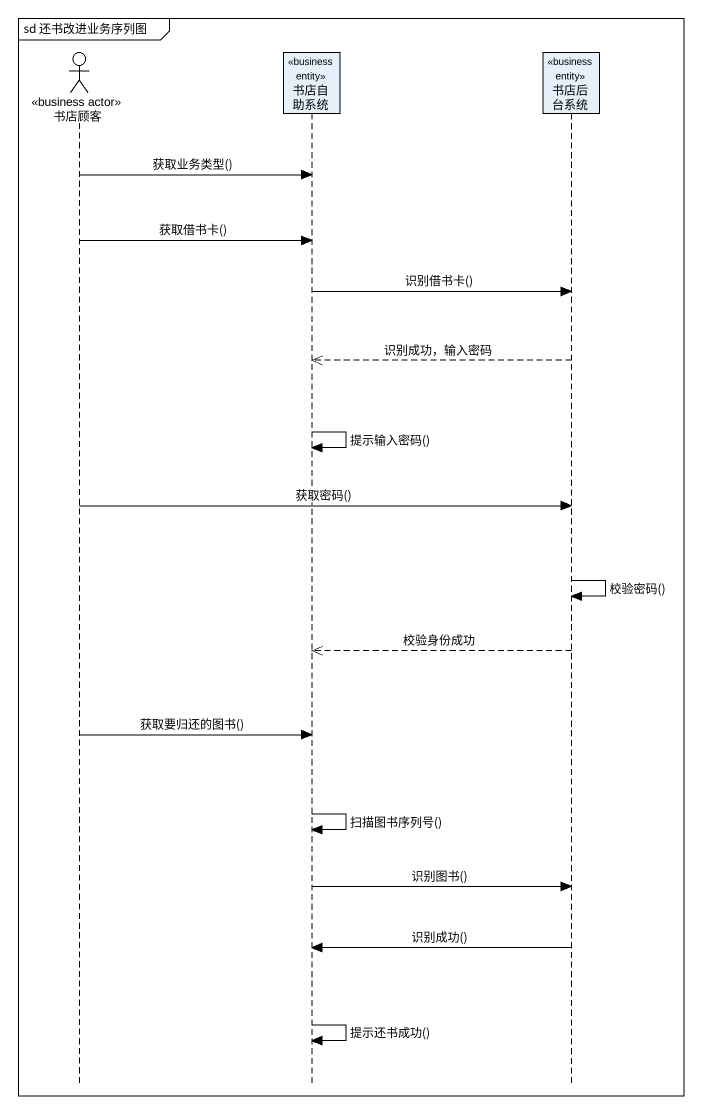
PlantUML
@startuml
mainframe sd 还书改进业务序列图
hide footbox
actor 书店顾客 <<business actor>>
participant 书店自助系统 <<business entity>>
participant 书店后台系统 <<business entity>>

书店顾客 -> 书店自助系统 : 获取业务类型()
书店顾客 -> 书店自助系统 : 获取借书卡()
书店自助系统 -> 书店后台系统 : 识别借书卡()
书店后台系统 -->> 书店自助系统 : 识别成功，输入密码
书店自助系统 -> 书店自助系统 : 提示输入密码()
书店顾客 -> 书店后台系统 : 获取密码()
书店后台系统 -> 书店后台系统 : 校验密码()
书店后台系统 -->> 书店自助系统 : 校验身份成功
书店顾客 -> 书店自助系统 : 获取要归还的图书()
书店自助系统 -> 书店自助系统 : 扫描图书序列号()
书店自助系统 -> 书店后台系统 : 识别图书()
书店后台系统 -> 书店自助系统 : 识别成功()
书店自助系统 -> 书店自助系统 : 提示还书成功()
@enduml
